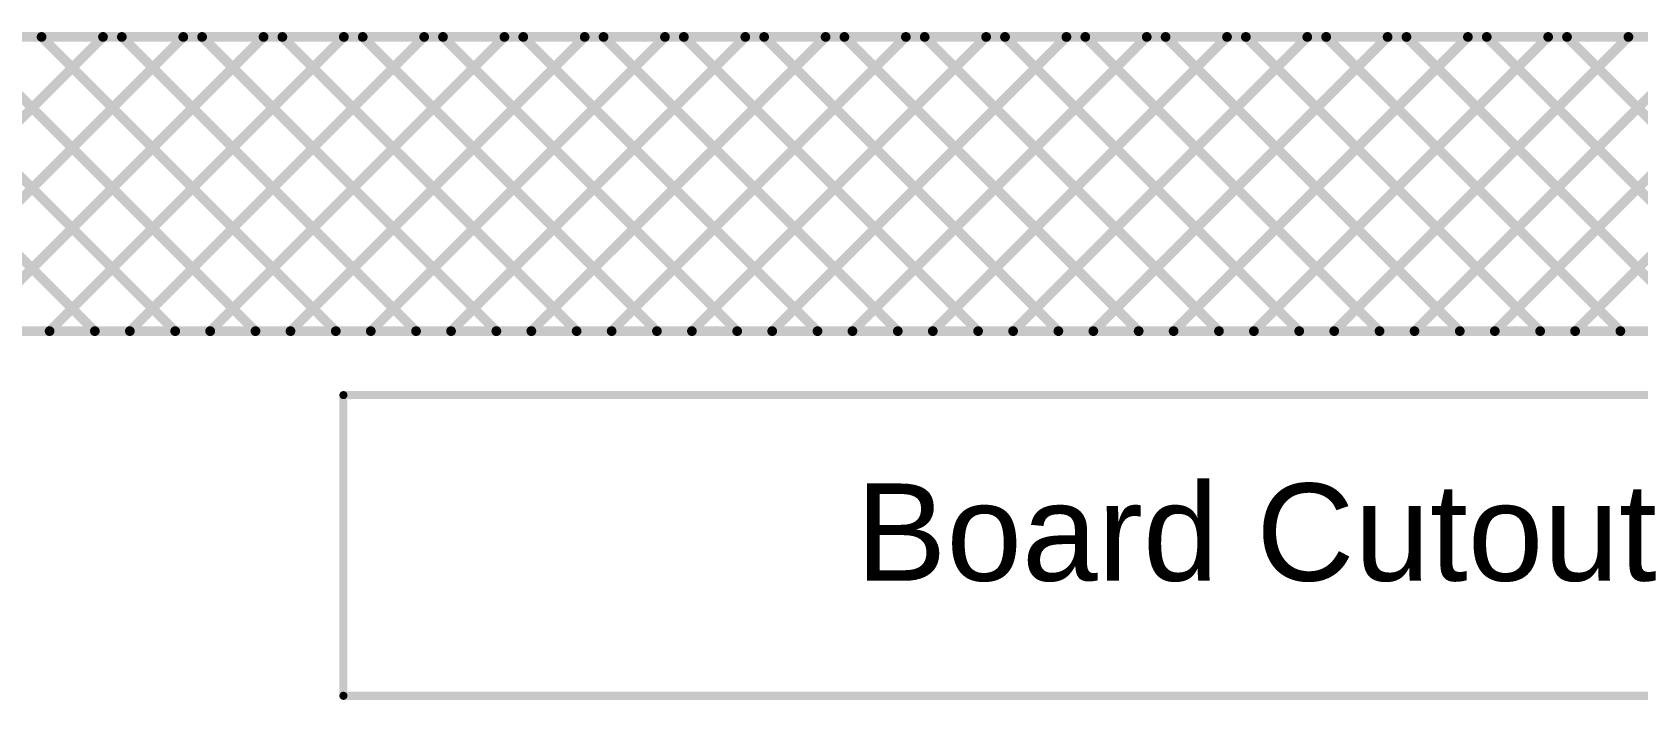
# Model space of a CAD drawing. Header units: inches. Extents: x -38 to 276, y -7 to 269.
# Drawn here: x 70.9 to 96.04, y 93.95 to 104.41 of the extents above; entities that cross this region are included whole.
import ezdxf

# ---------------------------------------------------------------- set-up
doc = ezdxf.new("R2010")
doc.units = ezdxf.units.IN
for name, color, linetype in [('Board Outline', 216, 'Continuous'), ('Bottom Overlay', 54, 'Continuous'), ('Top Overlay', 2, 'Continuous')]:
    doc.layers.add(name, color=color, linetype=linetype)
doc.styles.add('Arial', font='', dxfattribs={"height": 0.2})
doc.styles.get('Arial').set_extended_font_data('Arial')

# ---------------------------------------------------------------- blocks, each defined once
blk = doc.blocks.new('760895741_16')
at = {"layer": 'Top Overlay', "style": 'Arial'}
blk.add_text('Board Cutout', height=1.524, rotation=90, dxfattribs=at).set_placement((-2.997, -6.833))

msp = doc.modelspace()

# ---------------------------------------------------------------- linework, layer by layer
at = {"layer": 'Board Outline'}
for points in [[(75.774, 98.724, 0.127, 0.127, 0), (105.484, 98.724, 0.127, 0.127, 0)], [(75.774, 94.014, 0.127, 0.127, 0), (75.774, 98.724, 0.127, 0.127, 0)], [(75.774, 94.014, 0.127, 0.127, 0), (105.484, 94.014, 0.127, 0.127, 0)]]:
    msp.add_lwpolyline(points, format="xyseb", dxfattribs=at)
for points in [[(75.743, 98.724, 0.0635, 0.0635, 1), (75.806, 98.724, 0.0635, 0.0635, 1)], [(75.743, 98.724, 0.0635, 0.0635, 1), (75.806, 98.724, 0.0635, 0.0635, 1)], [(75.743, 94.014, 0.0635, 0.0635, 1), (75.806, 94.014, 0.0635, 0.0635, 1)], [(75.743, 94.014, 0.0635, 0.0635, 1), (75.806, 94.014, 0.0635, 0.0635, 1)]]:
    msp.add_lwpolyline(points, format="xyseb", close=True, dxfattribs=at)
at = {"layer": 'Bottom Overlay'}
for points in [[(57.15, 104.334, 0.152, 0.152, 0), (117.602, 104.334, 0.152, 0.152, 0)], [(68.532, 104.334, 0.152, 0.152, 0), (73.14, 99.726, 0.152, 0.152, 0)], [(68.659, 99.726, 0.152, 0.152, 0), (73.266, 104.334, 0.152, 0.152, 0)], [(69.338, 101.663, 0.152, 0.152, 0), (72.009, 104.334, 0.152, 0.152, 0)], [(69.789, 104.334, 0.152, 0.152, 0), (74.397, 99.726, 0.152, 0.152, 0)], [(69.916, 99.726, 0.152, 0.152, 0), (74.523, 104.334, 0.152, 0.152, 0)], [(71.047, 104.334, 0.152, 0.152, 0), (75.654, 99.726, 0.152, 0.152, 0)], [(71.173, 99.726, 0.152, 0.152, 0), (75.78, 104.334, 0.152, 0.152, 0)], [(72.304, 104.334, 0.152, 0.152, 0), (76.911, 99.726, 0.152, 0.152, 0)], [(72.43, 99.726, 0.152, 0.152, 0), (77.038, 104.334, 0.152, 0.152, 0)], [(73.561, 104.334, 0.152, 0.152, 0), (78.169, 99.726, 0.152, 0.152, 0)], [(73.687, 99.726, 0.152, 0.152, 0), (78.295, 104.334, 0.152, 0.152, 0)], [(74.818, 104.334, 0.152, 0.152, 0), (79.426, 99.726, 0.152, 0.152, 0)], [(74.945, 99.726, 0.152, 0.152, 0), (79.552, 104.334, 0.152, 0.152, 0)], [(76.076, 104.334, 0.152, 0.152, 0), (80.683, 99.726, 0.152, 0.152, 0)], [(76.202, 99.726, 0.152, 0.152, 0), (80.809, 104.334, 0.152, 0.152, 0)], [(77.333, 104.334, 0.152, 0.152, 0), (81.94, 99.726, 0.152, 0.152, 0)], [(77.459, 99.726, 0.152, 0.152, 0), (82.067, 104.334, 0.152, 0.152, 0)], [(78.59, 104.334, 0.152, 0.152, 0), (83.198, 99.726, 0.152, 0.152, 0)], [(78.716, 99.726, 0.152, 0.152, 0), (83.324, 104.334, 0.152, 0.152, 0)], [(79.847, 104.334, 0.152, 0.152, 0), (84.455, 99.726, 0.152, 0.152, 0)], [(79.974, 99.726, 0.152, 0.152, 0), (84.581, 104.334, 0.152, 0.152, 0)], [(81.105, 104.334, 0.152, 0.152, 0), (85.712, 99.726, 0.152, 0.152, 0)], [(81.231, 99.726, 0.152, 0.152, 0), (85.838, 104.334, 0.152, 0.152, 0)], [(82.362, 104.334, 0.152, 0.152, 0), (86.969, 99.726, 0.152, 0.152, 0)], [(82.488, 99.726, 0.152, 0.152, 0), (87.096, 104.334, 0.152, 0.152, 0)], [(83.619, 104.334, 0.152, 0.152, 0), (88.226, 99.726, 0.152, 0.152, 0)], [(83.745, 99.726, 0.152, 0.152, 0), (88.353, 104.334, 0.152, 0.152, 0)], [(84.876, 104.334, 0.152, 0.152, 0), (89.484, 99.726, 0.152, 0.152, 0)], [(85.003, 99.726, 0.152, 0.152, 0), (89.61, 104.334, 0.152, 0.152, 0)], [(86.134, 104.334, 0.152, 0.152, 0), (90.741, 99.726, 0.152, 0.152, 0)], [(86.26, 99.726, 0.152, 0.152, 0), (90.867, 104.334, 0.152, 0.152, 0)], [(87.391, 104.334, 0.152, 0.152, 0), (91.998, 99.726, 0.152, 0.152, 0)], [(87.517, 99.726, 0.152, 0.152, 0), (92.124, 104.334, 0.152, 0.152, 0)], [(88.648, 104.334, 0.152, 0.152, 0), (93.255, 99.726, 0.152, 0.152, 0)], [(88.774, 99.726, 0.152, 0.152, 0), (93.382, 104.334, 0.152, 0.152, 0)], [(89.905, 104.334, 0.152, 0.152, 0), (94.513, 99.726, 0.152, 0.152, 0)], [(90.032, 99.726, 0.152, 0.152, 0), (94.639, 104.334, 0.152, 0.152, 0)], [(91.162, 104.334, 0.152, 0.152, 0), (95.77, 99.726, 0.152, 0.152, 0)], [(91.289, 99.726, 0.152, 0.152, 0), (95.896, 104.334, 0.152, 0.152, 0)], [(92.42, 104.334, 0.152, 0.152, 0), (97.027, 99.726, 0.152, 0.152, 0)], [(92.546, 99.726, 0.152, 0.152, 0), (97.153, 104.334, 0.152, 0.152, 0)], [(93.677, 104.334, 0.152, 0.152, 0), (98.284, 99.726, 0.152, 0.152, 0)], [(93.803, 99.726, 0.152, 0.152, 0), (98.411, 104.334, 0.152, 0.152, 0)], [(94.934, 104.334, 0.152, 0.152, 0), (99.542, 99.726, 0.152, 0.152, 0)], [(95.061, 99.726, 0.152, 0.152, 0), (99.668, 104.334, 0.152, 0.152, 0)], [(69.337, 102.271, 0.152, 0.152, 0), (71.882, 99.726, 0.152, 0.152, 0)], [(54.198, 99.726, 0.152, 0.152, 0), (117.602, 99.726, 0.152, 0.152, 0)]]:
    msp.add_lwpolyline(points, format="xyseb", dxfattribs=at)
for points in [[(71.009, 104.334, 0.0762, 0.0762, 1), (71.085, 104.334, 0.0762, 0.0762, 1)], [(71.971, 104.334, 0.0762, 0.0762, 1), (72.047, 104.334, 0.0762, 0.0762, 1)], [(72.266, 104.334, 0.0762, 0.0762, 1), (72.342, 104.334, 0.0762, 0.0762, 1)], [(73.228, 104.334, 0.0762, 0.0762, 1), (73.304, 104.334, 0.0762, 0.0762, 1)], [(73.523, 104.334, 0.0762, 0.0762, 1), (73.599, 104.334, 0.0762, 0.0762, 1)], [(74.485, 104.334, 0.0762, 0.0762, 1), (74.561, 104.334, 0.0762, 0.0762, 1)], [(74.78, 104.334, 0.0762, 0.0762, 1), (74.856, 104.334, 0.0762, 0.0762, 1)], [(75.742, 104.334, 0.0762, 0.0762, 1), (75.819, 104.334, 0.0762, 0.0762, 1)], [(76.038, 104.334, 0.0762, 0.0762, 1), (76.114, 104.334, 0.0762, 0.0762, 1)], [(77, 104.334, 0.0762, 0.0762, 1), (77.076, 104.334, 0.0762, 0.0762, 1)], [(77.295, 104.334, 0.0762, 0.0762, 1), (77.371, 104.334, 0.0762, 0.0762, 1)], [(78.257, 104.334, 0.0762, 0.0762, 1), (78.333, 104.334, 0.0762, 0.0762, 1)], [(78.552, 104.334, 0.0762, 0.0762, 1), (78.628, 104.334, 0.0762, 0.0762, 1)], [(79.514, 104.334, 0.0762, 0.0762, 1), (79.59, 104.334, 0.0762, 0.0762, 1)], [(79.809, 104.334, 0.0762, 0.0762, 1), (79.885, 104.334, 0.0762, 0.0762, 1)], [(80.771, 104.334, 0.0762, 0.0762, 1), (80.847, 104.334, 0.0762, 0.0762, 1)], [(81.066, 104.334, 0.0762, 0.0762, 1), (81.143, 104.334, 0.0762, 0.0762, 1)], [(82.029, 104.334, 0.0762, 0.0762, 1), (82.105, 104.334, 0.0762, 0.0762, 1)], [(82.324, 104.334, 0.0762, 0.0762, 1), (82.4, 104.334, 0.0762, 0.0762, 1)], [(83.286, 104.334, 0.0762, 0.0762, 1), (83.362, 104.334, 0.0762, 0.0762, 1)], [(83.581, 104.334, 0.0762, 0.0762, 1), (83.657, 104.334, 0.0762, 0.0762, 1)], [(84.543, 104.334, 0.0762, 0.0762, 1), (84.619, 104.334, 0.0762, 0.0762, 1)], [(84.838, 104.334, 0.0762, 0.0762, 1), (84.914, 104.334, 0.0762, 0.0762, 1)], [(85.8, 104.334, 0.0762, 0.0762, 1), (85.876, 104.334, 0.0762, 0.0762, 1)], [(86.095, 104.334, 0.0762, 0.0762, 1), (86.172, 104.334, 0.0762, 0.0762, 1)], [(87.057, 104.334, 0.0762, 0.0762, 1), (87.134, 104.334, 0.0762, 0.0762, 1)], [(87.353, 104.334, 0.0762, 0.0762, 1), (87.429, 104.334, 0.0762, 0.0762, 1)], [(88.315, 104.334, 0.0762, 0.0762, 1), (88.391, 104.334, 0.0762, 0.0762, 1)], [(88.61, 104.334, 0.0762, 0.0762, 1), (88.686, 104.334, 0.0762, 0.0762, 1)], [(89.572, 104.334, 0.0762, 0.0762, 1), (89.648, 104.334, 0.0762, 0.0762, 1)], [(89.867, 104.334, 0.0762, 0.0762, 1), (89.943, 104.334, 0.0762, 0.0762, 1)], [(90.829, 104.334, 0.0762, 0.0762, 1), (90.905, 104.334, 0.0762, 0.0762, 1)], [(91.124, 104.334, 0.0762, 0.0762, 1), (91.201, 104.334, 0.0762, 0.0762, 1)], [(92.086, 104.334, 0.0762, 0.0762, 1), (92.163, 104.334, 0.0762, 0.0762, 1)], [(92.382, 104.334, 0.0762, 0.0762, 1), (92.458, 104.334, 0.0762, 0.0762, 1)], [(93.344, 104.334, 0.0762, 0.0762, 1), (93.42, 104.334, 0.0762, 0.0762, 1)], [(93.639, 104.334, 0.0762, 0.0762, 1), (93.715, 104.334, 0.0762, 0.0762, 1)], [(94.601, 104.334, 0.0762, 0.0762, 1), (94.677, 104.334, 0.0762, 0.0762, 1)], [(94.896, 104.334, 0.0762, 0.0762, 1), (94.972, 104.334, 0.0762, 0.0762, 1)], [(95.858, 104.334, 0.0762, 0.0762, 1), (95.934, 104.334, 0.0762, 0.0762, 1)], [(71.135, 99.726, 0.0762, 0.0762, 1), (71.211, 99.726, 0.0762, 0.0762, 1)], [(71.844, 99.726, 0.0762, 0.0762, 1), (71.92, 99.726, 0.0762, 0.0762, 1)], [(72.392, 99.726, 0.0762, 0.0762, 1), (72.468, 99.726, 0.0762, 0.0762, 1)], [(73.102, 99.726, 0.0762, 0.0762, 1), (73.178, 99.726, 0.0762, 0.0762, 1)], [(73.649, 99.726, 0.0762, 0.0762, 1), (73.726, 99.726, 0.0762, 0.0762, 1)], [(74.359, 99.726, 0.0762, 0.0762, 1), (74.435, 99.726, 0.0762, 0.0762, 1)], [(74.907, 99.726, 0.0762, 0.0762, 1), (74.983, 99.726, 0.0762, 0.0762, 1)], [(75.616, 99.726, 0.0762, 0.0762, 1), (75.692, 99.726, 0.0762, 0.0762, 1)], [(76.164, 99.726, 0.0762, 0.0762, 1), (76.24, 99.726, 0.0762, 0.0762, 1)], [(76.873, 99.726, 0.0762, 0.0762, 1), (76.949, 99.726, 0.0762, 0.0762, 1)], [(77.421, 99.726, 0.0762, 0.0762, 1), (77.497, 99.726, 0.0762, 0.0762, 1)], [(78.13, 99.726, 0.0762, 0.0762, 1), (78.207, 99.726, 0.0762, 0.0762, 1)], [(78.678, 99.726, 0.0762, 0.0762, 1), (78.755, 99.726, 0.0762, 0.0762, 1)], [(79.388, 99.726, 0.0762, 0.0762, 1), (79.464, 99.726, 0.0762, 0.0762, 1)], [(79.936, 99.726, 0.0762, 0.0762, 1), (80.012, 99.726, 0.0762, 0.0762, 1)], [(80.645, 99.726, 0.0762, 0.0762, 1), (80.721, 99.726, 0.0762, 0.0762, 1)], [(81.193, 99.726, 0.0762, 0.0762, 1), (81.269, 99.726, 0.0762, 0.0762, 1)], [(81.902, 99.726, 0.0762, 0.0762, 1), (81.978, 99.726, 0.0762, 0.0762, 1)], [(82.45, 99.726, 0.0762, 0.0762, 1), (82.526, 99.726, 0.0762, 0.0762, 1)], [(83.159, 99.726, 0.0762, 0.0762, 1), (83.236, 99.726, 0.0762, 0.0762, 1)], [(83.707, 99.726, 0.0762, 0.0762, 1), (83.783, 99.726, 0.0762, 0.0762, 1)], [(84.417, 99.726, 0.0762, 0.0762, 1), (84.493, 99.726, 0.0762, 0.0762, 1)], [(84.965, 99.726, 0.0762, 0.0762, 1), (85.041, 99.726, 0.0762, 0.0762, 1)], [(85.674, 99.726, 0.0762, 0.0762, 1), (85.75, 99.726, 0.0762, 0.0762, 1)], [(86.222, 99.726, 0.0762, 0.0762, 1), (86.298, 99.726, 0.0762, 0.0762, 1)], [(86.931, 99.726, 0.0762, 0.0762, 1), (87.007, 99.726, 0.0762, 0.0762, 1)], [(87.479, 99.726, 0.0762, 0.0762, 1), (87.555, 99.726, 0.0762, 0.0762, 1)], [(88.188, 99.726, 0.0762, 0.0762, 1), (88.265, 99.726, 0.0762, 0.0762, 1)], [(88.736, 99.726, 0.0762, 0.0762, 1), (88.812, 99.726, 0.0762, 0.0762, 1)], [(89.446, 99.726, 0.0762, 0.0762, 1), (89.522, 99.726, 0.0762, 0.0762, 1)], [(89.993, 99.726, 0.0762, 0.0762, 1), (90.07, 99.726, 0.0762, 0.0762, 1)], [(90.703, 99.726, 0.0762, 0.0762, 1), (90.779, 99.726, 0.0762, 0.0762, 1)], [(91.251, 99.726, 0.0762, 0.0762, 1), (91.327, 99.726, 0.0762, 0.0762, 1)], [(91.96, 99.726, 0.0762, 0.0762, 1), (92.036, 99.726, 0.0762, 0.0762, 1)], [(92.508, 99.726, 0.0762, 0.0762, 1), (92.584, 99.726, 0.0762, 0.0762, 1)], [(93.217, 99.726, 0.0762, 0.0762, 1), (93.293, 99.726, 0.0762, 0.0762, 1)], [(93.765, 99.726, 0.0762, 0.0762, 1), (93.841, 99.726, 0.0762, 0.0762, 1)], [(94.475, 99.726, 0.0762, 0.0762, 1), (94.551, 99.726, 0.0762, 0.0762, 1)], [(95.022, 99.726, 0.0762, 0.0762, 1), (95.099, 99.726, 0.0762, 0.0762, 1)], [(95.732, 99.726, 0.0762, 0.0762, 1), (95.808, 99.726, 0.0762, 0.0762, 1)]]:
    msp.add_lwpolyline(points, format="xyseb", close=True, dxfattribs=at)
at = {"layer": 'Top Overlay'}
for points in [[(57.15, 104.334, 0.152, 0.152, 0), (117.602, 104.334, 0.152, 0.152, 0)], [(57.15, 104.334, 0.152, 0.152, 0), (117.602, 104.334, 0.152, 0.152, 0)], [(68.532, 104.334, 0.152, 0.152, 0), (73.14, 99.726, 0.152, 0.152, 0)], [(68.659, 99.726, 0.152, 0.152, 0), (73.266, 104.334, 0.152, 0.152, 0)], [(69.338, 101.663, 0.152, 0.152, 0), (72.009, 104.334, 0.152, 0.152, 0)], [(69.789, 104.334, 0.152, 0.152, 0), (74.397, 99.726, 0.152, 0.152, 0)], [(69.916, 99.726, 0.152, 0.152, 0), (74.523, 104.334, 0.152, 0.152, 0)], [(71.047, 104.334, 0.152, 0.152, 0), (75.654, 99.726, 0.152, 0.152, 0)], [(71.173, 99.726, 0.152, 0.152, 0), (75.78, 104.334, 0.152, 0.152, 0)], [(72.304, 104.334, 0.152, 0.152, 0), (76.911, 99.726, 0.152, 0.152, 0)], [(72.43, 99.726, 0.152, 0.152, 0), (77.038, 104.334, 0.152, 0.152, 0)], [(73.561, 104.334, 0.152, 0.152, 0), (78.169, 99.726, 0.152, 0.152, 0)], [(73.687, 99.726, 0.152, 0.152, 0), (78.295, 104.334, 0.152, 0.152, 0)], [(74.818, 104.334, 0.152, 0.152, 0), (79.426, 99.726, 0.152, 0.152, 0)], [(74.945, 99.726, 0.152, 0.152, 0), (79.552, 104.334, 0.152, 0.152, 0)], [(76.076, 104.334, 0.152, 0.152, 0), (80.683, 99.726, 0.152, 0.152, 0)], [(76.202, 99.726, 0.152, 0.152, 0), (80.809, 104.334, 0.152, 0.152, 0)], [(77.333, 104.334, 0.152, 0.152, 0), (81.94, 99.726, 0.152, 0.152, 0)], [(77.459, 99.726, 0.152, 0.152, 0), (82.067, 104.334, 0.152, 0.152, 0)], [(78.59, 104.334, 0.152, 0.152, 0), (83.198, 99.726, 0.152, 0.152, 0)], [(78.716, 99.726, 0.152, 0.152, 0), (83.324, 104.334, 0.152, 0.152, 0)], [(79.847, 104.334, 0.152, 0.152, 0), (84.455, 99.726, 0.152, 0.152, 0)], [(79.974, 99.726, 0.152, 0.152, 0), (84.581, 104.334, 0.152, 0.152, 0)], [(81.105, 104.334, 0.152, 0.152, 0), (85.712, 99.726, 0.152, 0.152, 0)], [(81.231, 99.726, 0.152, 0.152, 0), (85.838, 104.334, 0.152, 0.152, 0)], [(82.362, 104.334, 0.152, 0.152, 0), (86.969, 99.726, 0.152, 0.152, 0)], [(82.488, 99.726, 0.152, 0.152, 0), (87.096, 104.334, 0.152, 0.152, 0)], [(83.619, 104.334, 0.152, 0.152, 0), (88.226, 99.726, 0.152, 0.152, 0)], [(83.745, 99.726, 0.152, 0.152, 0), (88.353, 104.334, 0.152, 0.152, 0)], [(84.876, 104.334, 0.152, 0.152, 0), (89.484, 99.726, 0.152, 0.152, 0)], [(85.003, 99.726, 0.152, 0.152, 0), (89.61, 104.334, 0.152, 0.152, 0)], [(86.134, 104.334, 0.152, 0.152, 0), (90.741, 99.726, 0.152, 0.152, 0)], [(86.26, 99.726, 0.152, 0.152, 0), (90.867, 104.334, 0.152, 0.152, 0)], [(87.391, 104.334, 0.152, 0.152, 0), (91.998, 99.726, 0.152, 0.152, 0)], [(87.517, 99.726, 0.152, 0.152, 0), (92.124, 104.334, 0.152, 0.152, 0)], [(88.648, 104.334, 0.152, 0.152, 0), (93.255, 99.726, 0.152, 0.152, 0)], [(88.774, 99.726, 0.152, 0.152, 0), (93.382, 104.334, 0.152, 0.152, 0)], [(89.905, 104.334, 0.152, 0.152, 0), (94.513, 99.726, 0.152, 0.152, 0)], [(90.032, 99.726, 0.152, 0.152, 0), (94.639, 104.334, 0.152, 0.152, 0)], [(91.162, 104.334, 0.152, 0.152, 0), (95.77, 99.726, 0.152, 0.152, 0)], [(91.289, 99.726, 0.152, 0.152, 0), (95.896, 104.334, 0.152, 0.152, 0)], [(92.42, 104.334, 0.152, 0.152, 0), (97.027, 99.726, 0.152, 0.152, 0)], [(92.546, 99.726, 0.152, 0.152, 0), (97.153, 104.334, 0.152, 0.152, 0)], [(93.677, 104.334, 0.152, 0.152, 0), (98.284, 99.726, 0.152, 0.152, 0)], [(93.803, 99.726, 0.152, 0.152, 0), (98.411, 104.334, 0.152, 0.152, 0)], [(94.934, 104.334, 0.152, 0.152, 0), (99.542, 99.726, 0.152, 0.152, 0)], [(95.061, 99.726, 0.152, 0.152, 0), (99.668, 104.334, 0.152, 0.152, 0)], [(69.337, 102.271, 0.152, 0.152, 0), (71.882, 99.726, 0.152, 0.152, 0)], [(54.198, 99.726, 0.152, 0.152, 0), (117.602, 99.726, 0.152, 0.152, 0)], [(54.198, 99.726, 0.152, 0.152, 0), (117.602, 99.726, 0.152, 0.152, 0)]]:
    msp.add_lwpolyline(points, format="xyseb", dxfattribs=at)
for points in [[(71.009, 104.334, 0.0762, 0.0762, 1), (71.085, 104.334, 0.0762, 0.0762, 1)], [(71.971, 104.334, 0.0762, 0.0762, 1), (72.047, 104.334, 0.0762, 0.0762, 1)], [(72.266, 104.334, 0.0762, 0.0762, 1), (72.342, 104.334, 0.0762, 0.0762, 1)], [(73.228, 104.334, 0.0762, 0.0762, 1), (73.304, 104.334, 0.0762, 0.0762, 1)], [(73.523, 104.334, 0.0762, 0.0762, 1), (73.599, 104.334, 0.0762, 0.0762, 1)], [(74.485, 104.334, 0.0762, 0.0762, 1), (74.561, 104.334, 0.0762, 0.0762, 1)], [(74.78, 104.334, 0.0762, 0.0762, 1), (74.856, 104.334, 0.0762, 0.0762, 1)], [(75.742, 104.334, 0.0762, 0.0762, 1), (75.819, 104.334, 0.0762, 0.0762, 1)], [(76.038, 104.334, 0.0762, 0.0762, 1), (76.114, 104.334, 0.0762, 0.0762, 1)], [(77, 104.334, 0.0762, 0.0762, 1), (77.076, 104.334, 0.0762, 0.0762, 1)], [(77.295, 104.334, 0.0762, 0.0762, 1), (77.371, 104.334, 0.0762, 0.0762, 1)], [(78.257, 104.334, 0.0762, 0.0762, 1), (78.333, 104.334, 0.0762, 0.0762, 1)], [(78.552, 104.334, 0.0762, 0.0762, 1), (78.628, 104.334, 0.0762, 0.0762, 1)], [(79.514, 104.334, 0.0762, 0.0762, 1), (79.59, 104.334, 0.0762, 0.0762, 1)], [(79.809, 104.334, 0.0762, 0.0762, 1), (79.885, 104.334, 0.0762, 0.0762, 1)], [(80.771, 104.334, 0.0762, 0.0762, 1), (80.847, 104.334, 0.0762, 0.0762, 1)], [(81.066, 104.334, 0.0762, 0.0762, 1), (81.143, 104.334, 0.0762, 0.0762, 1)], [(82.029, 104.334, 0.0762, 0.0762, 1), (82.105, 104.334, 0.0762, 0.0762, 1)], [(82.324, 104.334, 0.0762, 0.0762, 1), (82.4, 104.334, 0.0762, 0.0762, 1)], [(83.286, 104.334, 0.0762, 0.0762, 1), (83.362, 104.334, 0.0762, 0.0762, 1)], [(83.581, 104.334, 0.0762, 0.0762, 1), (83.657, 104.334, 0.0762, 0.0762, 1)], [(84.543, 104.334, 0.0762, 0.0762, 1), (84.619, 104.334, 0.0762, 0.0762, 1)], [(84.838, 104.334, 0.0762, 0.0762, 1), (84.914, 104.334, 0.0762, 0.0762, 1)], [(85.8, 104.334, 0.0762, 0.0762, 1), (85.876, 104.334, 0.0762, 0.0762, 1)], [(86.095, 104.334, 0.0762, 0.0762, 1), (86.172, 104.334, 0.0762, 0.0762, 1)], [(87.057, 104.334, 0.0762, 0.0762, 1), (87.134, 104.334, 0.0762, 0.0762, 1)], [(87.353, 104.334, 0.0762, 0.0762, 1), (87.429, 104.334, 0.0762, 0.0762, 1)], [(88.315, 104.334, 0.0762, 0.0762, 1), (88.391, 104.334, 0.0762, 0.0762, 1)], [(88.61, 104.334, 0.0762, 0.0762, 1), (88.686, 104.334, 0.0762, 0.0762, 1)], [(89.572, 104.334, 0.0762, 0.0762, 1), (89.648, 104.334, 0.0762, 0.0762, 1)], [(89.867, 104.334, 0.0762, 0.0762, 1), (89.943, 104.334, 0.0762, 0.0762, 1)], [(90.829, 104.334, 0.0762, 0.0762, 1), (90.905, 104.334, 0.0762, 0.0762, 1)], [(91.124, 104.334, 0.0762, 0.0762, 1), (91.201, 104.334, 0.0762, 0.0762, 1)], [(92.086, 104.334, 0.0762, 0.0762, 1), (92.163, 104.334, 0.0762, 0.0762, 1)], [(92.382, 104.334, 0.0762, 0.0762, 1), (92.458, 104.334, 0.0762, 0.0762, 1)], [(93.344, 104.334, 0.0762, 0.0762, 1), (93.42, 104.334, 0.0762, 0.0762, 1)], [(93.639, 104.334, 0.0762, 0.0762, 1), (93.715, 104.334, 0.0762, 0.0762, 1)], [(94.601, 104.334, 0.0762, 0.0762, 1), (94.677, 104.334, 0.0762, 0.0762, 1)], [(94.896, 104.334, 0.0762, 0.0762, 1), (94.972, 104.334, 0.0762, 0.0762, 1)], [(95.858, 104.334, 0.0762, 0.0762, 1), (95.934, 104.334, 0.0762, 0.0762, 1)], [(71.135, 99.726, 0.0762, 0.0762, 1), (71.211, 99.726, 0.0762, 0.0762, 1)], [(71.844, 99.726, 0.0762, 0.0762, 1), (71.92, 99.726, 0.0762, 0.0762, 1)], [(72.392, 99.726, 0.0762, 0.0762, 1), (72.468, 99.726, 0.0762, 0.0762, 1)], [(73.102, 99.726, 0.0762, 0.0762, 1), (73.178, 99.726, 0.0762, 0.0762, 1)], [(73.649, 99.726, 0.0762, 0.0762, 1), (73.726, 99.726, 0.0762, 0.0762, 1)], [(74.359, 99.726, 0.0762, 0.0762, 1), (74.435, 99.726, 0.0762, 0.0762, 1)], [(74.907, 99.726, 0.0762, 0.0762, 1), (74.983, 99.726, 0.0762, 0.0762, 1)], [(75.616, 99.726, 0.0762, 0.0762, 1), (75.692, 99.726, 0.0762, 0.0762, 1)], [(76.164, 99.726, 0.0762, 0.0762, 1), (76.24, 99.726, 0.0762, 0.0762, 1)], [(76.873, 99.726, 0.0762, 0.0762, 1), (76.949, 99.726, 0.0762, 0.0762, 1)], [(77.421, 99.726, 0.0762, 0.0762, 1), (77.497, 99.726, 0.0762, 0.0762, 1)], [(78.13, 99.726, 0.0762, 0.0762, 1), (78.207, 99.726, 0.0762, 0.0762, 1)], [(78.678, 99.726, 0.0762, 0.0762, 1), (78.755, 99.726, 0.0762, 0.0762, 1)], [(79.388, 99.726, 0.0762, 0.0762, 1), (79.464, 99.726, 0.0762, 0.0762, 1)], [(79.936, 99.726, 0.0762, 0.0762, 1), (80.012, 99.726, 0.0762, 0.0762, 1)], [(80.645, 99.726, 0.0762, 0.0762, 1), (80.721, 99.726, 0.0762, 0.0762, 1)], [(81.193, 99.726, 0.0762, 0.0762, 1), (81.269, 99.726, 0.0762, 0.0762, 1)], [(81.902, 99.726, 0.0762, 0.0762, 1), (81.978, 99.726, 0.0762, 0.0762, 1)], [(82.45, 99.726, 0.0762, 0.0762, 1), (82.526, 99.726, 0.0762, 0.0762, 1)], [(83.159, 99.726, 0.0762, 0.0762, 1), (83.236, 99.726, 0.0762, 0.0762, 1)], [(83.707, 99.726, 0.0762, 0.0762, 1), (83.783, 99.726, 0.0762, 0.0762, 1)], [(84.417, 99.726, 0.0762, 0.0762, 1), (84.493, 99.726, 0.0762, 0.0762, 1)], [(84.965, 99.726, 0.0762, 0.0762, 1), (85.041, 99.726, 0.0762, 0.0762, 1)], [(85.674, 99.726, 0.0762, 0.0762, 1), (85.75, 99.726, 0.0762, 0.0762, 1)], [(86.222, 99.726, 0.0762, 0.0762, 1), (86.298, 99.726, 0.0762, 0.0762, 1)], [(86.931, 99.726, 0.0762, 0.0762, 1), (87.007, 99.726, 0.0762, 0.0762, 1)], [(87.479, 99.726, 0.0762, 0.0762, 1), (87.555, 99.726, 0.0762, 0.0762, 1)], [(88.188, 99.726, 0.0762, 0.0762, 1), (88.265, 99.726, 0.0762, 0.0762, 1)], [(88.736, 99.726, 0.0762, 0.0762, 1), (88.812, 99.726, 0.0762, 0.0762, 1)], [(89.446, 99.726, 0.0762, 0.0762, 1), (89.522, 99.726, 0.0762, 0.0762, 1)], [(89.993, 99.726, 0.0762, 0.0762, 1), (90.07, 99.726, 0.0762, 0.0762, 1)], [(90.703, 99.726, 0.0762, 0.0762, 1), (90.779, 99.726, 0.0762, 0.0762, 1)], [(91.251, 99.726, 0.0762, 0.0762, 1), (91.327, 99.726, 0.0762, 0.0762, 1)], [(91.96, 99.726, 0.0762, 0.0762, 1), (92.036, 99.726, 0.0762, 0.0762, 1)], [(92.508, 99.726, 0.0762, 0.0762, 1), (92.584, 99.726, 0.0762, 0.0762, 1)], [(93.217, 99.726, 0.0762, 0.0762, 1), (93.293, 99.726, 0.0762, 0.0762, 1)], [(93.765, 99.726, 0.0762, 0.0762, 1), (93.841, 99.726, 0.0762, 0.0762, 1)], [(94.475, 99.726, 0.0762, 0.0762, 1), (94.551, 99.726, 0.0762, 0.0762, 1)], [(95.022, 99.726, 0.0762, 0.0762, 1), (95.099, 99.726, 0.0762, 0.0762, 1)], [(95.732, 99.726, 0.0762, 0.0762, 1), (95.808, 99.726, 0.0762, 0.0762, 1)]]:
    msp.add_lwpolyline(points, format="xyseb", close=True, dxfattribs=at)

# ---------------------------------------------------------------- block references
at = {"rotation": 270}
msp.add_blockref('760895741_16', (90.629, 92.819), dxfattribs=at)

doc.saveas('drawing.dxf')
